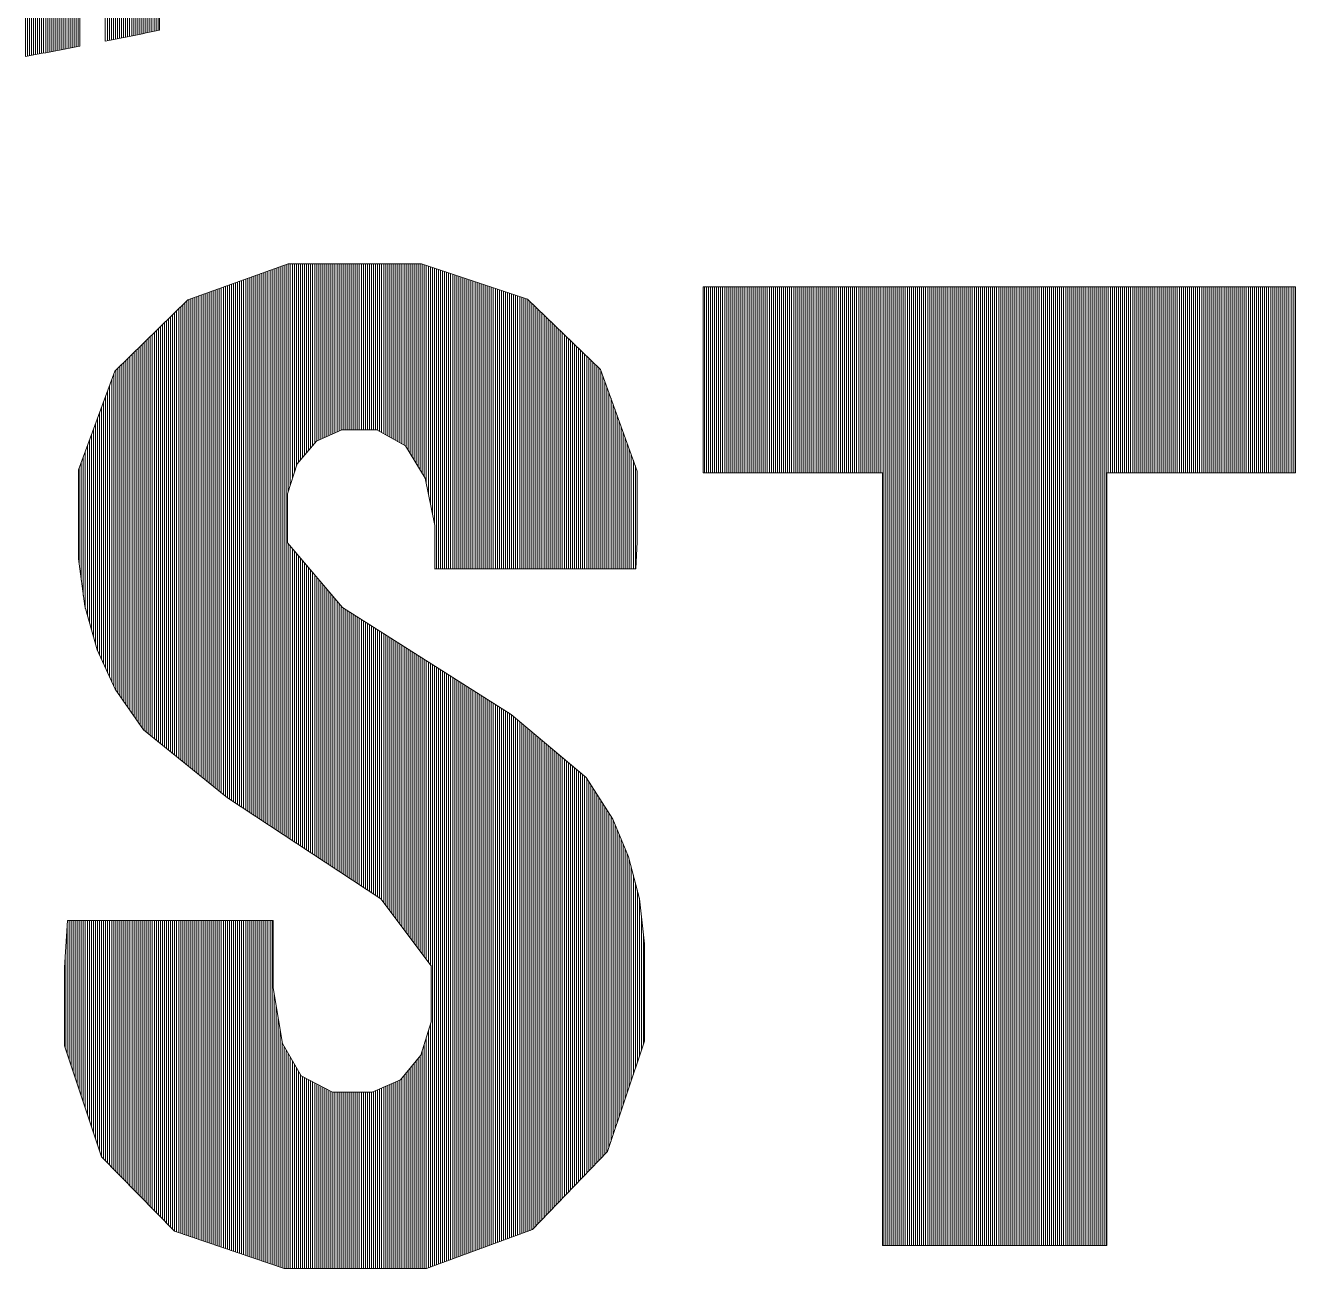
# Model space of a CAD drawing. Header units: millimetres. Extents: x 5 to 846, y 5 to 599.
# Drawn here: x 727.404 to 730.687, y 67.104 to 70.318 of the extents above; entities that cross this region are included whole.
import ezdxf

# ---------------------------------------------------------------- set-up
doc = ezdxf.new("R2010")
doc.units = ezdxf.units.MM
doc.linetypes.add('XKITLINE00', pattern=[0])
doc.layers.add('Outro tipo de objeto', color=7, linetype='Continuous', lineweight=0)

msp = doc.modelspace()

# ---------------------------------------------------------------- linework, layer by layer
at = {"layer": 'Outro tipo de objeto', "color": 5, "linetype": 'XKITLINE00', "lineweight": 0}
for p, q in [((727.7364, 70.3028), (727.7364, 83.042)), ((727.7416, 70.3039), (727.7416, 83.0451)), ((727.7469, 70.305), (727.7469, 83.0481)), ((727.7507, 83.0503), (727.7507, 70.3059)), ((727.6786, 70.2909), (727.6786, 83.0086)), ((727.6839, 70.2919), (727.6839, 83.0117)), ((727.6891, 70.293), (727.6891, 83.0147)), ((727.6944, 70.2941), (727.6944, 83.0177)), ((727.6996, 70.2952), (727.6996, 83.0208)), ((727.7049, 70.2963), (727.7049, 83.0238)), ((727.7101, 70.2973), (727.7101, 83.0268)), ((727.7154, 70.2984), (727.7154, 83.0299)), ((727.7206, 70.2995), (727.7206, 83.0329)), ((727.7259, 70.3006), (727.7259, 83.0359)), ((727.7311, 70.3017), (727.7311, 83.039)), ((727.6209, 70.2792), (727.6209, 82.9752)), ((727.6262, 70.2802), (727.6262, 82.9783)), ((727.6314, 70.2813), (727.6314, 82.9813)), ((727.6367, 70.2823), (727.6367, 82.9843)), ((727.6419, 70.2834), (727.6419, 82.9874)), ((727.6472, 70.2844), (727.6472, 82.9904)), ((727.6524, 70.2855), (727.6524, 82.9934)), ((727.6577, 70.2866), (727.6577, 82.9965)), ((727.6629, 70.2876), (727.6629, 82.9995)), ((727.6681, 70.2887), (727.6681, 83.0026)), ((727.6734, 70.2898), (727.6734, 83.0056)), ((727.6104, 82.9692), (727.6104, 70.2771)), ((727.6157, 70.2781), (727.6157, 82.9722)), ((727.5088, 70.2573), (727.5088, 82.9104)), ((727.5141, 70.2583), (727.5141, 82.9134)), ((727.5193, 70.2593), (727.5193, 82.9164)), ((727.5246, 70.2603), (727.5246, 82.9195)), ((727.5298, 70.2613), (727.5298, 82.9225)), ((727.5351, 70.2624), (727.5351, 82.9255)), ((727.5403, 70.2634), (727.5403, 82.9286)), ((727.5442, 82.9308), (727.5442, 70.2641)), ((727.4511, 70.2465), (727.4511, 82.877)), ((727.4564, 70.2475), (727.4564, 82.88)), ((727.4616, 70.2485), (727.4616, 82.883)), ((727.4669, 70.2495), (727.4669, 82.8861)), ((727.4721, 70.2504), (727.4721, 82.8891)), ((727.4774, 70.2514), (727.4774, 82.8921)), ((727.4826, 70.2524), (727.4826, 82.8952)), ((727.4878, 70.2534), (727.4878, 82.8982)), ((727.4931, 70.2544), (727.4931, 82.9012)), ((727.4983, 70.2554), (727.4983, 82.9043)), ((727.5036, 70.2564), (727.5036, 82.9073)), ((727.4039, 82.8496), (727.4039, 70.2379)), ((727.4091, 70.2389), (727.4091, 82.8527)), ((727.4144, 70.2398), (727.4144, 82.8557)), ((727.4196, 70.2408), (727.4196, 82.8587)), ((727.4249, 70.2417), (727.4249, 82.8618)), ((727.4301, 70.2427), (727.4301, 82.8648)), ((727.4354, 70.2436), (727.4354, 82.8679)), ((727.4406, 70.2446), (727.4406, 82.8709)), ((727.4459, 70.2456), (727.4459, 82.8739))]:
    msp.add_line(p, q, dxfattribs=at)
at = {"layer": 'Outro tipo de objeto', "color": 7, "linetype": 'XKITLINE00', "lineweight": 0}
for p, q in [((728.083, 69.7014), (727.8237, 69.6089)), ((728.0153, 68.2624), (728.0153, 69.6772)), ((728.0205, 68.2589), (728.0205, 69.6791)), ((728.0258, 68.2554), (728.0258, 69.681)), ((728.031, 68.252), (728.031, 69.6828)), ((728.031, 69.6828), (728.031, 69.6828)), ((728.0363, 68.2485), (728.0363, 69.6847)), ((728.0415, 68.2451), (728.0415, 69.6866)), ((728.0467, 68.2416), (728.0467, 69.6885)), ((728.052, 68.2382), (728.052, 69.6903)), ((728.0572, 68.2347), (728.0572, 69.6922)), ((728.0625, 68.2312), (728.0625, 69.6941)), ((728.0677, 68.2278), (728.0677, 69.6959)), ((728.0677, 69.6959), (728.0677, 69.6959)), ((728.073, 68.2243), (728.073, 69.6978)), ((728.073, 69.6978), (728.073, 69.6978)), ((728.0782, 69.6997), (728.0782, 69.6997)), ((728.0782, 68.2209), (728.0782, 69.6997)), ((728.4275, 69.7014), (728.083, 69.7014)), ((728.0835, 69.1141), (728.0835, 69.7014)), ((728.0835, 69.7014), (728.0835, 69.7014)), ((728.0887, 69.1305), (728.0887, 69.7014)), ((728.0887, 69.7014), (728.0887, 69.7014)), ((728.094, 69.1468), (728.094, 69.7014)), ((728.0992, 69.1632), (728.0992, 69.7014)), ((728.1045, 69.1795), (728.1045, 69.7014)), ((728.1097, 69.1891), (728.1097, 69.7014)), ((728.115, 69.1953), (728.115, 69.7014)), ((728.1202, 69.2014), (728.1202, 69.7014)), ((728.1255, 69.2075), (728.1255, 69.7014)), ((728.1307, 69.2136), (728.1307, 69.7014)), ((728.1359, 69.2198), (728.1359, 69.7014)), ((728.1412, 69.2259), (728.1412, 69.7014)), ((728.1412, 69.7014), (728.1412, 69.7014)), ((728.1464, 69.232), (728.1464, 69.7014)), ((728.1517, 69.2382), (728.1517, 69.7014)), ((728.1569, 69.2436), (728.1569, 69.7014)), ((728.1622, 69.246), (728.1622, 69.7014)), ((728.1674, 69.2483), (728.1674, 69.7014)), ((728.1727, 69.2506), (728.1727, 69.7014)), ((728.1779, 69.253), (728.1779, 69.7014)), ((728.1832, 69.2553), (728.1832, 69.7014)), ((728.1884, 69.2576), (728.1884, 69.7014)), ((728.1937, 69.26), (728.1937, 69.7014)), ((728.1989, 69.2623), (728.1989, 69.7014)), ((728.2042, 69.2646), (728.2042, 69.7014)), ((728.2094, 69.267), (728.2094, 69.7014)), ((728.2094, 69.7014), (728.2094, 69.7014)), ((728.2146, 69.2693), (728.2146, 69.7014)), ((728.2199, 69.2716), (728.2199, 69.7014)), ((728.2251, 69.2727), (728.2251, 69.7014)), ((728.2304, 69.2727), (728.2304, 69.7014)), ((728.2304, 69.7014), (728.2304, 69.7014)), ((728.2356, 69.2727), (728.2356, 69.7014)), ((728.2409, 69.2727), (728.2409, 69.7014)), ((728.2461, 69.2727), (728.2461, 69.7014)), ((728.2514, 69.2727), (728.2514, 69.7014)), ((728.2566, 69.2727), (728.2566, 69.7014)), ((728.2566, 69.7014), (728.2566, 69.7014)), ((728.2619, 69.2727), (728.2619, 69.7014)), ((728.2671, 69.2727), (728.2671, 69.7014)), ((728.2724, 69.2727), (728.2724, 69.7014)), ((728.2724, 69.7014), (728.2724, 69.7014)), ((728.2776, 69.2727), (728.2776, 69.7014)), ((728.2829, 69.2727), (728.2829, 69.7014)), ((728.2881, 69.2727), (728.2881, 69.7014)), ((728.2934, 69.2727), (728.2934, 69.7014)), ((728.2986, 69.2727), (728.2986, 69.7014)), ((728.3038, 69.2727), (728.3038, 69.7014)), ((728.3091, 69.2727), (728.3091, 69.7014)), ((728.3143, 69.2716), (728.3143, 69.7014)), ((728.3143, 69.7014), (728.3143, 69.7014)), ((728.3196, 69.2686), (728.3196, 69.7014)), ((728.3248, 69.2657), (728.3248, 69.7014)), ((728.3301, 69.2627), (728.3301, 69.7014)), ((728.3353, 69.2597), (728.3353, 69.7014)), ((728.3406, 69.2568), (728.3406, 69.7014)), ((728.3458, 69.2538), (728.3458, 69.7014)), ((728.3511, 69.2509), (728.3511, 69.7014)), ((728.3563, 69.2479), (728.3563, 69.7014)), ((728.3563, 69.7014), (728.3563, 69.7014)), ((728.3616, 69.245), (728.3616, 69.7014)), ((728.3668, 69.242), (728.3668, 69.7014)), ((728.3668, 69.7014), (728.3668, 69.7014)), ((728.3721, 69.2391), (728.3721, 69.7014)), ((728.3773, 69.2361), (728.3773, 69.7014)), ((728.3773, 69.7014), (728.3773, 69.7014)), ((728.3826, 69.2332), (728.3826, 69.7014)), ((728.3826, 69.7014), (728.3826, 69.7014)), ((728.3878, 69.2288), (728.3878, 69.7014)), ((728.393, 69.2202), (728.393, 69.7014)), ((728.3983, 69.2116), (728.3983, 69.7014)), ((728.4035, 69.2029), (728.4035, 69.7014)), ((728.4088, 69.1943), (728.4088, 69.7014)), ((728.414, 69.1857), (728.414, 69.7014)), ((728.4193, 69.1771), (728.4193, 69.7014)), ((728.4193, 69.7014), (728.4193, 69.7014)), ((728.4245, 69.1684), (728.4245, 69.7014)), ((728.7017, 69.6105), (728.4275, 69.7014)), ((728.4298, 69.1598), (728.4298, 69.7006)), ((728.435, 69.1512), (728.435, 69.6989)), ((728.4403, 69.133), (728.4403, 69.6971)), ((728.4455, 69.1077), (728.4455, 69.6954)), ((728.4508, 69.6937), (728.4508, 69.6937)), ((728.4508, 69.0825), (728.4508, 69.6937)), ((728.456, 69.0572), (728.456, 69.6919)), ((728.4613, 69.032), (728.4613, 69.6902)), ((728.4613, 69.6902), (728.4613, 69.6902)), ((728.4665, 68.9137), (728.4665, 69.6885)), ((728.4717, 68.9137), (728.4717, 69.6867)), ((728.477, 68.9137), (728.477, 69.685)), ((728.4822, 68.9137), (728.4822, 69.6832)), ((728.4875, 68.9137), (728.4875, 69.6815)), ((728.4927, 68.9137), (728.4927, 69.6798)), ((728.498, 68.9137), (728.498, 69.678)), ((728.5032, 68.9137), (728.5032, 69.6763)), ((727.9208, 68.3254), (727.9208, 69.6435)), ((727.9208, 69.6435), (727.9208, 69.6435)), ((727.9261, 68.3211), (727.9261, 69.6454)), ((727.9313, 68.3177), (727.9313, 69.6473)), ((727.9366, 68.3142), (727.9366, 69.6492)), ((727.9418, 69.651), (727.9418, 69.651)), ((727.9418, 68.3107), (727.9418, 69.651)), ((727.9471, 68.3073), (727.9471, 69.6529)), ((727.9471, 69.6529), (727.9471, 69.6529)), ((727.9523, 68.3038), (727.9523, 69.6548)), ((727.9576, 68.3004), (727.9576, 69.6566)), ((727.9628, 68.2969), (727.9628, 69.6585)), ((727.9628, 69.6585), (727.9628, 69.6585)), ((727.968, 68.2935), (727.968, 69.6604)), ((727.9733, 68.29), (727.9733, 69.6623)), ((727.9785, 69.6641), (727.9785, 69.6641)), ((727.9785, 68.2865), (727.9785, 69.6641)), ((727.9838, 68.2831), (727.9838, 69.666)), ((727.989, 69.6679), (727.989, 69.6679)), ((727.989, 68.2796), (727.989, 69.6679)), ((727.989, 69.6679), (727.989, 69.6679)), ((727.9943, 68.2762), (727.9943, 69.6697)), ((727.9995, 68.2727), (727.9995, 69.6716)), ((728.0048, 68.2693), (728.0048, 69.6735)), ((728.01, 68.2658), (728.01, 69.6754)), ((728.5085, 69.6745), (728.5085, 69.6745)), ((728.5085, 68.9137), (728.5085, 69.6745)), ((728.5137, 68.9137), (728.5137, 69.6728)), ((728.5137, 69.6728), (728.5137, 69.6728)), ((728.519, 68.9137), (728.519, 69.6711)), ((728.5242, 68.9137), (728.5242, 69.6693)), ((728.5295, 68.9137), (728.5295, 69.6676)), ((728.5347, 68.9137), (728.5347, 69.6658)), ((728.54, 68.9137), (728.54, 69.6641)), ((728.5452, 68.9137), (728.5452, 69.6624)), ((728.5505, 69.6606), (728.5505, 69.6606)), ((728.5505, 68.9137), (728.5505, 69.6606)), ((728.5557, 68.9137), (728.5557, 69.6589)), ((728.5609, 68.9137), (728.5609, 69.6571)), ((728.5662, 68.9137), (728.5662, 69.6554)), ((728.5662, 69.6554), (728.5662, 69.6554)), ((728.5714, 68.9137), (728.5714, 69.6537)), ((728.5767, 68.9137), (728.5767, 69.6519)), ((728.5819, 68.9137), (728.5819, 69.6502)), ((728.5819, 69.6502), (728.5819, 69.6502)), ((728.5872, 68.9137), (728.5872, 69.6484)), ((728.5924, 68.9137), (728.5924, 69.6467)), ((728.5924, 69.6467), (728.5924, 69.6467)), ((728.5977, 68.9137), (728.5977, 69.645)), ((728.5977, 69.645), (728.5977, 69.645)), ((728.6029, 68.9137), (728.6029, 69.6432)), ((727.8264, 68.4023), (727.8264, 69.6098)), ((727.8316, 68.3981), (727.8316, 69.6117)), ((727.8369, 68.3938), (727.8369, 69.6136)), ((727.8421, 68.3895), (727.8421, 69.6155)), ((727.8421, 69.6155), (727.8421, 69.6155)), ((727.8474, 68.3852), (727.8474, 69.6173)), ((727.8526, 68.381), (727.8526, 69.6192)), ((727.8579, 68.3767), (727.8579, 69.6211)), ((727.8631, 68.3724), (727.8631, 69.623)), ((727.8684, 68.3681), (727.8684, 69.6248)), ((727.8684, 69.6248), (727.8684, 69.6248)), ((727.8736, 68.3639), (727.8736, 69.6267)), ((727.8736, 69.6267), (727.8736, 69.6267)), ((727.8788, 68.3596), (727.8788, 69.6286)), ((727.8788, 69.6286), (727.8788, 69.6286)), ((727.8841, 68.3553), (727.8841, 69.6304)), ((727.8893, 68.3511), (727.8893, 69.6323)), ((727.8946, 68.3468), (727.8946, 69.6342)), ((727.8998, 68.3425), (727.8998, 69.6361)), ((727.9051, 68.3382), (727.9051, 69.6379)), ((727.9103, 69.6398), (727.9103, 69.6398)), ((727.9103, 68.334), (727.9103, 69.6398)), ((727.9156, 68.3297), (727.9156, 69.6417)), ((728.6082, 69.6415), (728.6082, 69.6415)), ((728.6082, 68.9137), (728.6082, 69.6415)), ((728.6134, 68.9137), (728.6134, 69.6398)), ((728.6134, 69.6398), (728.6134, 69.6398)), ((728.6187, 68.9137), (728.6187, 69.638)), ((728.6187, 69.638), (728.6187, 69.638)), ((728.6239, 68.9137), (728.6239, 69.6363)), ((728.6292, 68.9137), (728.6292, 69.6345)), ((728.6292, 69.6345), (728.6292, 69.6345)), ((728.6344, 68.9137), (728.6344, 69.6328)), ((728.6396, 68.9137), (728.6396, 69.6311)), ((728.6396, 69.6311), (728.6396, 69.6311)), ((728.6449, 69.6293), (728.6449, 69.6293)), ((728.6449, 68.9137), (728.6449, 69.6293)), ((728.6501, 68.9137), (728.6501, 69.6276)), ((728.6554, 68.9137), (728.6554, 69.6258)), ((728.6554, 69.6258), (728.6554, 69.6258)), ((728.6606, 68.9137), (728.6606, 69.6241)), ((728.6659, 68.9137), (728.6659, 69.6224)), ((728.6711, 68.9137), (728.6711, 69.6206)), ((728.6764, 68.9137), (728.6764, 69.6189)), ((728.6816, 68.9137), (728.6816, 69.6171)), ((728.6816, 69.6171), (728.6816, 69.6171)), ((728.6869, 68.9137), (728.6869, 69.6154)), ((728.6869, 69.6154), (728.6869, 69.6154)), ((728.6921, 68.9137), (728.6921, 69.6137)), ((728.6921, 69.6137), (728.6921, 69.6137)), ((728.6974, 68.9137), (728.6974, 69.6119)), ((728.8908, 69.4289), (728.7017, 69.6105)), ((729.1559, 69.1614), (729.1559, 69.6421)), ((729.1561, 69.642), (730.6874, 69.642)), ((729.1591, 69.1614), (729.1591, 69.642)), ((729.1643, 69.1614), (729.1643, 69.642)), ((729.1696, 69.1614), (729.1696, 69.642)), ((729.1748, 69.1614), (729.1748, 69.642)), ((729.1801, 69.1614), (729.1801, 69.642)), ((729.1853, 69.1614), (729.1853, 69.642)), ((729.1906, 69.1614), (729.1906, 69.642)), ((729.1958, 69.1614), (729.1958, 69.642)), ((729.2011, 69.1614), (729.2011, 69.642)), ((729.2063, 69.1614), (729.2063, 69.642)), ((729.2116, 69.1614), (729.2116, 69.642)), ((729.2168, 69.1614), (729.2168, 69.642)), ((729.2221, 69.1614), (729.2221, 69.642)), ((729.2273, 69.1614), (729.2273, 69.642)), ((729.2326, 69.1614), (729.2326, 69.642)), ((729.2378, 69.1614), (729.2378, 69.642)), ((729.243, 69.1614), (729.243, 69.642)), ((729.2483, 69.1614), (729.2483, 69.642)), ((729.2535, 69.1614), (729.2535, 69.642)), ((729.2588, 69.1614), (729.2588, 69.642)), ((729.264, 69.1614), (729.264, 69.642)), ((729.2693, 69.1614), (729.2693, 69.642)), ((729.2745, 69.1614), (729.2745, 69.642)), ((729.2798, 69.1614), (729.2798, 69.642)), ((729.2798, 69.1614), (729.2798, 69.642)), ((729.285, 69.1614), (729.285, 69.642)), ((729.2903, 69.1614), (729.2903, 69.642)), ((729.2955, 69.1614), (729.2955, 69.642)), ((729.3008, 69.1614), (729.3008, 69.642)), ((729.306, 69.1614), (729.306, 69.642)), ((729.3113, 69.1614), (729.3113, 69.642)), ((729.3165, 69.1614), (729.3165, 69.642)), ((729.3217, 69.1614), (729.3217, 69.642)), ((729.327, 69.1614), (729.327, 69.642)), ((729.3322, 69.1614), (729.3322, 69.642)), ((729.3375, 69.1614), (729.3375, 69.642)), ((729.3427, 69.1614), (729.3427, 69.642)), ((729.348, 69.1614), (729.348, 69.642)), ((729.3532, 69.1614), (729.3532, 69.642)), ((729.3585, 69.1614), (729.3585, 69.642)), ((729.3637, 69.1614), (729.3637, 69.642)), ((729.369, 69.1614), (729.369, 69.642)), ((729.3742, 69.1614), (729.3742, 69.642)), ((729.3795, 69.1614), (729.3795, 69.642)), ((729.3847, 69.1614), (729.3847, 69.642)), ((729.39, 69.1614), (729.39, 69.642)), ((729.3952, 69.1614), (729.3952, 69.642)), ((729.4005, 69.1614), (729.4005, 69.642)), ((729.4057, 69.1614), (729.4057, 69.642)), ((729.4109, 69.1614), (729.4109, 69.642)), ((729.4162, 69.1614), (729.4162, 69.642)), ((729.4214, 69.1614), (729.4214, 69.642)), ((729.4267, 69.1614), (729.4267, 69.642)), ((729.4319, 69.1614), (729.4319, 69.642)), ((729.4372, 69.1614), (729.4372, 69.642)), ((729.4424, 69.1614), (729.4424, 69.642)), ((729.4477, 69.1614), (729.4477, 69.642)), ((729.4529, 69.1614), (729.4529, 69.642)), ((729.4582, 69.1614), (729.4582, 69.642)), ((729.4634, 69.1614), (729.4634, 69.642)), ((729.4687, 69.1614), (729.4687, 69.642)), ((729.4739, 69.1614), (729.4739, 69.642)), ((729.4792, 69.1614), (729.4792, 69.642)), ((729.4844, 69.1614), (729.4844, 69.642)), ((729.4896, 69.1614), (729.4896, 69.642)), ((729.4949, 69.1614), (729.4949, 69.642)), ((729.5001, 69.1614), (729.5001, 69.642)), ((729.5054, 69.1614), (729.5054, 69.642)), ((729.5106, 69.1614), (729.5106, 69.642)), ((729.5159, 69.1614), (729.5159, 69.642)), ((729.5211, 69.1614), (729.5211, 69.642)), ((729.5264, 69.1614), (729.5264, 69.642)), ((729.5316, 69.1614), (729.5316, 69.642)), ((729.5369, 69.1614), (729.5369, 69.642)), ((729.5421, 69.1614), (729.5421, 69.642)), ((729.5474, 69.1614), (729.5474, 69.642)), ((729.5526, 69.1614), (729.5526, 69.642)), ((729.5579, 69.1614), (729.5579, 69.642)), ((729.5631, 69.1614), (729.5631, 69.642)), ((729.5684, 69.1614), (729.5684, 69.642)), ((729.5736, 69.1614), (729.5736, 69.642)), ((729.5788, 69.1614), (729.5788, 69.642)), ((729.5841, 69.1614), (729.5841, 69.642)), ((729.5893, 69.1614), (729.5893, 69.642)), ((729.5946, 69.1614), (729.5946, 69.642)), ((729.5998, 69.1614), (729.5998, 69.642)), ((729.6051, 69.1614), (729.6051, 69.642)), ((729.6103, 69.1614), (729.6103, 69.642)), ((729.6156, 69.1614), (729.6156, 69.642)), ((729.6208, 67.1642), (729.6208, 69.642)), ((729.6261, 67.1642), (729.6261, 69.642)), ((729.6313, 67.1642), (729.6313, 69.642)), ((729.6366, 67.1642), (729.6366, 69.642)), ((729.6418, 67.1642), (729.6418, 69.642)), ((729.6471, 67.1642), (729.6471, 69.642)), ((729.6523, 67.1642), (729.6523, 69.642)), ((729.6576, 67.1642), (729.6576, 69.642)), ((729.6628, 67.1642), (729.6628, 69.642)), ((729.668, 67.1642), (729.668, 69.642)), ((729.6733, 67.1642), (729.6733, 69.642)), ((729.6785, 67.1642), (729.6785, 69.642)), ((729.6838, 67.1642), (729.6838, 69.642)), ((729.689, 67.1642), (729.689, 69.642)), ((729.6943, 67.1642), (729.6943, 69.642)), ((729.6995, 67.1642), (729.6995, 69.642)), ((729.7048, 67.1642), (729.7048, 69.642)), ((729.71, 67.1642), (729.71, 69.642)), ((729.7153, 67.1642), (729.7153, 69.642)), ((729.7205, 67.1642), (729.7205, 69.642)), ((729.7258, 67.1642), (729.7258, 69.642)), ((729.731, 67.1642), (729.731, 69.642)), ((729.7363, 67.1642), (729.7363, 69.642)), ((729.7415, 67.1642), (729.7415, 69.642)), ((729.7467, 67.1642), (729.7467, 69.642)), ((729.752, 67.1642), (729.752, 69.642)), ((729.7572, 67.1642), (729.7572, 69.642)), ((729.7625, 67.1642), (729.7625, 69.642)), ((729.7677, 67.1642), (729.7677, 69.642)), ((729.773, 67.1642), (729.773, 69.642)), ((729.7782, 67.1642), (729.7782, 69.642)), ((729.7835, 67.1642), (729.7835, 69.642)), ((729.7887, 67.1642), (729.7887, 69.642)), ((729.794, 67.1642), (729.794, 69.642)), ((729.7992, 67.1642), (729.7992, 69.642)), ((729.8045, 67.1642), (729.8045, 69.642)), ((729.8097, 67.1642), (729.8097, 69.642)), ((729.815, 67.1642), (729.815, 69.642)), ((729.8202, 67.1642), (729.8202, 69.642)), ((729.8255, 67.1642), (729.8255, 69.642)), ((729.8307, 67.1642), (729.8307, 69.642)), ((729.8359, 67.1642), (729.8359, 69.642)), ((729.8412, 67.1642), (729.8412, 69.642)), ((729.8464, 67.1642), (729.8464, 69.642)), ((729.8517, 67.1642), (729.8517, 69.642)), ((729.8569, 67.1642), (729.8569, 69.642)), ((729.8622, 67.1642), (729.8622, 69.642)), ((729.8674, 67.1642), (729.8674, 69.642)), ((729.8727, 67.1642), (729.8727, 69.642)), ((729.8779, 67.1642), (729.8779, 69.642)), ((729.8832, 67.1642), (729.8832, 69.642)), ((729.8884, 67.1642), (729.8884, 69.642)), ((729.8937, 67.1642), (729.8937, 69.642)), ((729.8989, 67.1642), (729.8989, 69.642)), ((729.9042, 67.1642), (729.9042, 69.642)), ((729.9094, 67.1642), (729.9094, 69.642)), ((729.9146, 67.1642), (729.9146, 69.642)), ((729.9199, 67.1642), (729.9199, 69.642)), ((729.9251, 67.1642), (729.9251, 69.642)), ((729.9304, 67.1642), (729.9304, 69.642)), ((729.9356, 67.1642), (729.9356, 69.642)), ((729.9409, 67.1642), (729.9409, 69.642)), ((729.9461, 67.1642), (729.9461, 69.642)), ((729.9514, 67.1642), (729.9514, 69.642)), ((729.9566, 67.1642), (729.9566, 69.642)), ((729.9619, 67.1642), (729.9619, 69.642)), ((729.9671, 67.1642), (729.9671, 69.642)), ((729.9724, 67.1642), (729.9724, 69.642)), ((729.9776, 67.1642), (729.9776, 69.642)), ((729.9829, 67.1642), (729.9829, 69.642)), ((729.9881, 67.1642), (729.9881, 69.642)), ((729.9934, 67.1642), (729.9934, 69.642)), ((729.9986, 67.1642), (729.9986, 69.642)), ((730.0038, 67.1642), (730.0038, 69.642)), ((730.0091, 67.1642), (730.0091, 69.642)), ((730.0143, 67.1642), (730.0143, 69.642)), ((730.0196, 67.1642), (730.0196, 69.642)), ((730.0248, 67.1642), (730.0248, 69.642)), ((730.0301, 67.1642), (730.0301, 69.642)), ((730.0353, 67.1642), (730.0353, 69.642)), ((730.0406, 67.1642), (730.0406, 69.642)), ((730.0458, 67.1642), (730.0458, 69.642)), ((730.0511, 67.1642), (730.0511, 69.642)), ((730.0563, 67.1642), (730.0563, 69.642)), ((730.0616, 67.1642), (730.0616, 69.642)), ((730.0668, 67.1642), (730.0668, 69.642)), ((730.0721, 67.1642), (730.0721, 69.642)), ((730.0773, 67.1642), (730.0773, 69.642)), ((730.0826, 67.1642), (730.0826, 69.642)), ((730.0878, 67.1642), (730.0878, 69.642)), ((730.093, 67.1642), (730.093, 69.642)), ((730.0983, 67.1642), (730.0983, 69.642)), ((730.1035, 67.1642), (730.1035, 69.642)), ((730.1088, 67.1642), (730.1088, 69.642)), ((730.114, 67.1642), (730.114, 69.642)), ((730.1193, 67.1642), (730.1193, 69.642)), ((730.1245, 67.1642), (730.1245, 69.642)), ((730.1298, 67.1642), (730.1298, 69.642)), ((730.135, 67.1642), (730.135, 69.642)), ((730.1403, 67.1642), (730.1403, 69.642)), ((730.1455, 67.1642), (730.1455, 69.642)), ((730.1508, 67.1642), (730.1508, 69.642)), ((730.156, 67.1642), (730.156, 69.642)), ((730.1613, 67.1642), (730.1613, 69.642)), ((730.1665, 67.1642), (730.1665, 69.642)), ((730.1717, 67.1642), (730.1717, 69.642)), ((730.177, 67.1642), (730.177, 69.642)), ((730.1822, 67.1642), (730.1822, 69.642)), ((730.1875, 67.1642), (730.1875, 69.642)), ((730.1927, 67.1642), (730.1927, 69.642)), ((730.198, 67.1642), (730.198, 69.642)), ((730.2032, 69.1615), (730.2032, 69.642)), ((730.2085, 69.1615), (730.2085, 69.642)), ((730.2137, 69.1615), (730.2137, 69.642)), ((730.219, 69.1615), (730.219, 69.642)), ((730.2242, 69.1615), (730.2242, 69.642)), ((730.2295, 69.1615), (730.2295, 69.642)), ((730.2347, 69.1615), (730.2347, 69.642)), ((730.24, 69.1615), (730.24, 69.642)), ((730.2452, 69.1615), (730.2452, 69.642)), ((730.2505, 69.1615), (730.2505, 69.642)), ((730.2557, 69.1615), (730.2557, 69.642)), ((730.2609, 69.1615), (730.2609, 69.642)), ((730.2662, 69.1615), (730.2662, 69.642)), ((730.2714, 69.1615), (730.2714, 69.642)), ((730.2767, 69.1615), (730.2767, 69.642)), ((730.2819, 69.1615), (730.2819, 69.642)), ((730.2872, 69.1615), (730.2872, 69.642)), ((730.2924, 69.1615), (730.2924, 69.642)), ((730.2977, 69.1615), (730.2977, 69.642)), ((730.3029, 69.1615), (730.3029, 69.642)), ((730.3082, 69.1615), (730.3082, 69.642)), ((730.3134, 69.1615), (730.3134, 69.642)), ((730.3187, 69.1615), (730.3187, 69.642)), ((730.3239, 69.1615), (730.3239, 69.642)), ((730.3292, 69.1615), (730.3292, 69.642)), ((730.3344, 69.1615), (730.3344, 69.642)), ((730.3396, 69.1615), (730.3396, 69.642)), ((730.3449, 69.1615), (730.3449, 69.642)), ((730.3501, 69.1615), (730.3501, 69.642)), ((730.3554, 69.1615), (730.3554, 69.642)), ((730.3606, 69.1615), (730.3606, 69.642)), ((730.3659, 69.1615), (730.3659, 69.642)), ((730.3711, 69.1615), (730.3711, 69.642)), ((730.3764, 69.1615), (730.3764, 69.642)), ((730.3816, 69.1615), (730.3816, 69.642)), ((730.3869, 69.1615), (730.3869, 69.642)), ((730.3921, 69.1615), (730.3921, 69.642)), ((730.3974, 69.1615), (730.3974, 69.642)), ((730.4026, 69.1615), (730.4026, 69.642)), ((730.4079, 69.1615), (730.4079, 69.642)), ((730.4131, 69.1615), (730.4131, 69.642)), ((730.4184, 69.1615), (730.4184, 69.642)), ((730.4236, 69.1615), (730.4236, 69.642)), ((730.4288, 69.1615), (730.4288, 69.642)), ((730.4341, 69.1615), (730.4341, 69.642)), ((730.4393, 69.1615), (730.4393, 69.642)), ((730.4446, 69.1615), (730.4446, 69.642)), ((730.4498, 69.1615), (730.4498, 69.642)), ((730.4551, 69.1615), (730.4551, 69.642)), ((730.4603, 69.1615), (730.4603, 69.642)), ((730.4656, 69.1615), (730.4656, 69.642)), ((730.4708, 69.1615), (730.4708, 69.642)), ((730.4761, 69.1615), (730.4761, 69.642)), ((730.4813, 69.1615), (730.4813, 69.642)), ((730.4866, 69.1615), (730.4866, 69.642)), ((730.4918, 69.1615), (730.4918, 69.642)), ((730.4971, 69.1615), (730.4971, 69.642)), ((730.5023, 69.1615), (730.5023, 69.642)), ((730.5076, 69.1615), (730.5076, 69.642)), ((730.5128, 69.1615), (730.5128, 69.642)), ((730.518, 69.1615), (730.518, 69.642)), ((730.5233, 69.1615), (730.5233, 69.642)), ((730.5285, 69.1615), (730.5285, 69.642)), ((730.5338, 69.1615), (730.5338, 69.642)), ((730.539, 69.1615), (730.539, 69.642)), ((730.5443, 69.1615), (730.5443, 69.642)), ((730.5495, 69.1615), (730.5495, 69.642)), ((730.5548, 69.1615), (730.5548, 69.642)), ((730.56, 69.1615), (730.56, 69.642)), ((730.5653, 69.1615), (730.5653, 69.642)), ((730.5705, 69.1615), (730.5705, 69.642)), ((730.5758, 69.1615), (730.5758, 69.642)), ((730.581, 69.1615), (730.581, 69.642)), ((730.5863, 69.1615), (730.5863, 69.642)), ((730.5915, 69.1615), (730.5915, 69.642)), ((730.5967, 69.1615), (730.5967, 69.642)), ((730.602, 69.1615), (730.602, 69.642)), ((730.6072, 69.1615), (730.6072, 69.642)), ((730.6125, 69.1615), (730.6125, 69.642)), ((730.6177, 69.1615), (730.6177, 69.642)), ((730.623, 69.1615), (730.623, 69.642)), ((730.6282, 69.1615), (730.6282, 69.642)), ((730.6335, 69.1615), (730.6335, 69.642)), ((730.6387, 69.1615), (730.6387, 69.642)), ((730.644, 69.1615), (730.644, 69.642)), ((730.6492, 69.1615), (730.6492, 69.642)), ((730.6545, 69.1615), (730.6545, 69.642)), ((730.6597, 69.1615), (730.6597, 69.642)), ((730.665, 69.1615), (730.665, 69.642)), ((730.6702, 69.1615), (730.6702, 69.642)), ((730.6755, 69.1615), (730.6755, 69.642)), ((730.6807, 69.1615), (730.6807, 69.642)), ((730.6859, 69.1615), (730.6859, 69.642)), ((730.6874, 69.642), (730.6874, 69.1615)), ((727.8237, 69.6089), (727.6352, 69.4239)), ((727.7949, 68.428), (727.7949, 69.5806)), ((727.7949, 69.5806), (727.7949, 69.5806)), ((727.8001, 68.4237), (727.8001, 69.5858)), ((727.8054, 69.5909), (727.8054, 69.5909)), ((727.8054, 68.4194), (727.8054, 69.5909)), ((727.8106, 68.4152), (727.8106, 69.5961)), ((727.8106, 69.5961), (727.8106, 69.5961)), ((727.8159, 68.4109), (727.8159, 69.6012)), ((727.8211, 68.4066), (727.8211, 69.6064)), ((727.8211, 69.6064), (727.8211, 69.6064)), ((728.7026, 68.9137), (728.7026, 69.6096)), ((728.7079, 68.9137), (728.7079, 69.6046)), ((728.7131, 68.9137), (728.7131, 69.5995)), ((728.7184, 68.9137), (728.7184, 69.5945)), ((728.7184, 69.5945), (728.7184, 69.5945)), ((728.7236, 68.9137), (728.7236, 69.5895)), ((728.7236, 69.5895), (728.7236, 69.5895)), ((728.7288, 69.5844), (728.7288, 69.5844)), ((728.7288, 68.9137), (728.7288, 69.5844)), ((728.7341, 68.9137), (728.7341, 69.5794)), ((728.7341, 69.5794), (728.7341, 69.5794)), ((727.7582, 69.5446), (727.7582, 69.5446)), ((727.7582, 68.4579), (727.7582, 69.5446)), ((727.7634, 68.4536), (727.7634, 69.5497)), ((727.7687, 68.4493), (727.7687, 69.5549)), ((727.7687, 69.5549), (727.7687, 69.5549)), ((727.7739, 68.4451), (727.7739, 69.56)), ((727.7739, 69.56), (727.7739, 69.56)), ((727.7792, 68.4408), (727.7792, 69.5652)), ((727.7844, 68.4365), (727.7844, 69.5703)), ((727.7896, 68.4322), (727.7896, 69.5755)), ((727.7896, 69.5755), (727.7896, 69.5755)), ((728.7393, 68.9137), (728.7393, 69.5743)), ((728.7393, 69.5743), (728.7393, 69.5743)), ((728.7446, 68.9137), (728.7446, 69.5693)), ((728.7498, 68.9137), (728.7498, 69.5643)), ((728.7551, 68.9137), (728.7551, 69.5592)), ((728.7603, 68.9137), (728.7603, 69.5542)), ((728.7656, 68.9137), (728.7656, 69.5492)), ((728.7708, 68.9137), (728.7708, 69.5441)), ((727.7267, 68.4835), (727.7267, 69.5137)), ((727.7319, 68.4793), (727.7319, 69.5188)), ((727.7372, 68.475), (727.7372, 69.524)), ((727.7424, 68.4707), (727.7424, 69.5291)), ((727.7477, 68.4664), (727.7477, 69.5343)), ((727.7529, 68.4622), (727.7529, 69.5394)), ((728.7761, 68.9137), (728.7761, 69.5391)), ((728.7813, 68.9137), (728.7813, 69.5341)), ((728.7866, 68.9137), (728.7866, 69.529)), ((728.7918, 68.9137), (728.7918, 69.524)), ((728.7918, 69.524), (728.7918, 69.524)), ((728.7971, 68.9137), (728.7971, 69.5189)), ((728.8023, 68.9137), (728.8023, 69.5139)), ((728.8023, 69.5139), (728.8023, 69.5139)), ((727.6952, 68.5179), (727.6952, 69.4828)), ((727.7005, 68.5104), (727.7005, 69.4879)), ((727.7057, 68.5029), (727.7057, 69.4931)), ((727.7109, 68.4963), (727.7109, 69.4982)), ((727.7109, 69.4982), (727.7109, 69.4982)), ((727.7162, 69.5034), (727.7162, 69.5034)), ((727.7162, 68.4921), (727.7162, 69.5034)), ((727.7214, 68.4878), (727.7214, 69.5085)), ((728.8076, 69.5089), (728.8076, 69.5089)), ((728.8076, 68.9137), (728.8076, 69.5089)), ((728.8128, 68.9137), (728.8128, 69.5038)), ((728.8128, 69.5038), (728.8128, 69.5038)), ((728.818, 68.9137), (728.818, 69.4988)), ((728.818, 69.4988), (728.818, 69.4988)), ((728.8233, 68.9137), (728.8233, 69.4938)), ((728.8285, 68.9137), (728.8285, 69.4887)), ((728.8338, 68.9137), (728.8338, 69.4837)), ((728.839, 68.9137), (728.839, 69.4787)), ((727.6585, 68.5704), (727.6585, 69.4467)), ((727.6637, 68.5629), (727.6637, 69.4519)), ((727.669, 68.5554), (727.669, 69.457)), ((727.6742, 68.5479), (727.6742, 69.4622)), ((727.6795, 68.5404), (727.6795, 69.4673)), ((727.6847, 68.5329), (727.6847, 69.4725)), ((727.69, 68.5254), (727.69, 69.4776)), ((727.69, 69.4776), (727.69, 69.4776)), ((728.8443, 68.9137), (728.8443, 69.4736)), ((728.8495, 68.9137), (728.8495, 69.4686)), ((728.8548, 68.9137), (728.8548, 69.4636)), ((728.86, 68.9137), (728.86, 69.4585)), ((728.86, 69.4585), (728.86, 69.4585)), ((728.8653, 68.9137), (728.8653, 69.4535)), ((728.8705, 68.9137), (728.8705, 69.4484)), ((728.8705, 69.4484), (728.8705, 69.4484)), ((727.6352, 69.4239), (727.541, 69.1689)), ((727.6322, 69.4158), (727.6322, 69.4158)), ((727.6322, 68.6106), (727.6322, 69.4158)), ((727.6375, 68.6004), (727.6375, 69.4261)), ((727.6427, 69.4312), (727.6427, 69.4312)), ((727.6427, 68.5929), (727.6427, 69.4312)), ((727.648, 68.5854), (727.648, 69.4364)), ((727.648, 69.4364), (727.648, 69.4364)), ((727.6532, 68.5779), (727.6532, 69.4415)), ((728.8758, 68.9137), (728.8758, 69.4434)), ((728.881, 68.9137), (728.881, 69.4384)), ((728.8863, 68.9137), (728.8863, 69.4333)), ((728.8863, 69.4333), (728.8863, 69.4333)), ((728.9856, 69.1657), (728.8908, 69.4289)), ((728.8915, 69.4271), (728.8915, 69.4271)), ((728.8915, 68.9137), (728.8915, 69.4271)), ((727.6217, 68.6334), (727.6217, 69.3874)), ((727.6217, 69.3874), (727.6217, 69.3874)), ((727.627, 68.622), (727.627, 69.4016)), ((728.8967, 69.4125), (728.8967, 69.4125)), ((728.8967, 68.9137), (728.8967, 69.4125)), ((728.902, 68.9137), (728.902, 69.398)), ((728.9072, 68.9137), (728.9072, 69.3834)), ((727.6113, 68.6562), (727.6113, 69.359)), ((727.6165, 68.6448), (727.6165, 69.3732)), ((728.9125, 68.9137), (728.9125, 69.3688)), ((728.9177, 68.9137), (728.9177, 69.3542)), ((727.5955, 68.6905), (727.5955, 69.3164)), ((727.6008, 68.6791), (727.6008, 69.3306)), ((727.6008, 68.6791), (727.6008, 69.3306)), ((727.606, 68.6676), (727.606, 69.3448)), ((728.923, 68.9137), (728.923, 69.3397)), ((728.9282, 68.9137), (728.9282, 69.3251)), ((727.585, 68.7189), (727.585, 69.288)), ((727.5903, 68.7019), (727.5903, 69.3022)), ((728.9335, 68.9137), (728.9335, 69.3105)), ((728.9387, 68.9137), (728.9387, 69.296)), ((728.9387, 69.296), (728.9387, 69.296)), ((728.944, 68.9137), (728.944, 69.2814)), ((727.5745, 68.7557), (727.5745, 69.2596)), ((727.5798, 68.7373), (727.5798, 69.2738)), ((727.5798, 69.2738), (727.5798, 69.2738)), ((728.156, 69.2432), (728.2223, 69.2727)), ((728.2223, 69.2727), (728.3124, 69.2727)), ((728.3124, 69.2727), (728.3865, 69.2309)), ((728.9492, 68.9137), (728.9492, 69.2668)), ((728.9545, 68.9137), (728.9545, 69.2523)), ((727.5588, 68.8109), (727.5588, 69.217)), ((727.564, 68.7925), (727.564, 69.2312)), ((727.5693, 68.7741), (727.5693, 69.2454)), ((727.5693, 69.2454), (727.5693, 69.2454)), ((728.1062, 69.1851), (728.156, 69.2432)), ((728.3865, 69.2309), (728.4372, 69.1475)), ((728.9597, 68.9137), (728.9597, 69.2377)), ((728.9597, 69.2377), (728.9597, 69.2377)), ((728.965, 68.9137), (728.965, 69.2231)), ((728.965, 69.2231), (728.965, 69.2231)), ((727.5483, 68.8839), (727.5483, 69.1886)), ((727.5535, 68.8441), (727.5535, 69.2028)), ((728.0812, 69.107), (728.1062, 69.1851)), ((728.9702, 68.9137), (728.9702, 69.2085)), ((728.9755, 68.9137), (728.9755, 69.194)), ((727.541, 69.1689), (727.541, 68.939)), ((727.543, 68.9237), (727.543, 69.1744)), ((728.9807, 68.9137), (728.9807, 69.1794)), ((728.9856, 68.9827), (728.9856, 69.1657)), ((729.6194, 69.1614), (729.1559, 69.1614)), ((729.6194, 67.1642), (729.6194, 69.1614)), ((730.6874, 69.1615), (730.1994, 69.1615)), ((730.1994, 69.1615), (730.1994, 67.1642)), ((728.4372, 69.1475), (728.4627, 69.025)), ((728.0812, 68.9804), (728.0812, 69.107)), ((728.4627, 69.025), (728.4627, 68.9138)), ((728.2233, 68.8134), (728.0812, 68.9804)), ((728.0835, 68.2174), (728.0835, 68.9777)), ((728.0887, 68.214), (728.0887, 68.9716)), ((728.094, 68.2105), (728.094, 68.9654)), ((728.0992, 68.2071), (728.0992, 68.9592)), ((728.1045, 68.2036), (728.1045, 68.9531)), ((728.9816, 68.9137), (728.9856, 68.9827)), ((727.541, 68.939), (727.5572, 68.8166)), ((728.1097, 68.2001), (728.1097, 68.9469)), ((728.115, 68.1967), (728.115, 68.9407)), ((728.1202, 68.1932), (728.1202, 68.9346)), ((728.1255, 68.1898), (728.1255, 68.9284)), ((728.1307, 68.1863), (728.1307, 68.9222)), ((728.1359, 68.1829), (728.1359, 68.9161)), ((728.1412, 68.1794), (728.1412, 68.9099)), ((728.1412, 68.9099), (728.1412, 68.9099)), ((728.1464, 68.1759), (728.1464, 68.9037)), ((728.1517, 68.1725), (728.1517, 68.8976)), ((728.1517, 68.8976), (728.1517, 68.8976)), ((728.1569, 68.169), (728.1569, 68.8914)), ((728.4618, 68.9137), (728.9816, 68.9137)), ((728.1622, 68.1656), (728.1622, 68.8852)), ((728.1674, 68.1621), (728.1674, 68.8791)), ((728.1727, 68.1587), (728.1727, 68.8729)), ((728.1779, 68.1552), (728.1779, 68.8667)), ((728.1832, 68.1517), (728.1832, 68.8606)), ((728.1884, 68.1483), (728.1884, 68.8544)), ((728.1884, 68.8544), (728.1884, 68.8544)), ((728.1937, 68.1448), (728.1937, 68.8482)), ((728.1989, 68.1414), (728.1989, 68.8421)), ((728.2042, 68.1379), (728.2042, 68.8359)), ((728.2094, 68.1345), (728.2094, 68.8297)), ((728.2146, 68.131), (728.2146, 68.8236)), ((727.5572, 68.8166), (727.5892, 68.7041)), ((728.2199, 68.1276), (728.2199, 68.8174)), ((728.6592, 68.5368), (728.2233, 68.8134)), ((728.2251, 68.1241), (728.2251, 68.8122)), ((728.2251, 68.8122), (728.2251, 68.8122)), ((728.2304, 68.1206), (728.2304, 68.8089)), ((728.2356, 68.1172), (728.2356, 68.8056)), ((728.2356, 68.8056), (728.2356, 68.8056)), ((728.2409, 68.1137), (728.2409, 68.8022)), ((728.2461, 68.1103), (728.2461, 68.7989)), ((728.2514, 68.1068), (728.2514, 68.7956)), ((728.2566, 68.1034), (728.2566, 68.7923)), ((728.2619, 68.0999), (728.2619, 68.7889)), ((728.2671, 68.0964), (728.2671, 68.7856)), ((728.2724, 68.093), (728.2724, 68.7823)), ((728.2776, 68.0895), (728.2776, 68.7789)), ((728.2829, 68.0861), (728.2829, 68.7756)), ((728.2881, 68.0826), (728.2881, 68.7723)), ((728.2881, 68.7723), (728.2881, 68.7723)), ((728.2934, 68.0792), (728.2934, 68.769)), ((728.2986, 68.0757), (728.2986, 68.7656)), ((728.3038, 68.0723), (728.3038, 68.7623)), ((728.3091, 68.0688), (728.3091, 68.759)), ((728.3143, 68.0653), (728.3143, 68.7556)), ((728.3196, 68.0619), (728.3196, 68.7523)), ((728.3248, 68.057), (728.3248, 68.749)), ((728.3301, 68.05), (728.3301, 68.7457)), ((728.3353, 68.0431), (728.3353, 68.7423)), ((728.3406, 68.0361), (728.3406, 68.739)), ((728.3458, 68.0291), (728.3458, 68.7357)), ((728.3511, 68.0222), (728.3511, 68.7323)), ((728.3563, 68.0152), (728.3563, 68.729)), ((728.3616, 68.0082), (728.3616, 68.7257)), ((727.5892, 68.7041), (727.636, 68.6025)), ((728.3668, 68.0012), (728.3668, 68.7224)), ((728.3721, 67.9943), (728.3721, 68.719)), ((728.3773, 67.9873), (728.3773, 68.7157)), ((728.3826, 67.9803), (728.3826, 68.7124)), ((728.3878, 67.9733), (728.3878, 68.709)), ((728.393, 67.9664), (728.393, 68.7057)), ((728.3983, 67.9594), (728.3983, 68.7024)), ((728.4035, 67.9524), (728.4035, 68.6991)), ((728.4088, 67.9454), (728.4088, 68.6957)), ((728.414, 67.9385), (728.414, 68.6924)), ((728.4193, 67.9315), (728.4193, 68.6891)), ((728.4245, 67.9245), (728.4245, 68.6857)), ((728.4298, 67.9175), (728.4298, 68.6824)), ((728.435, 67.9106), (728.435, 68.6791)), ((728.4403, 67.9036), (728.4403, 68.6758)), ((728.4455, 67.8966), (728.4455, 68.6724)), ((728.4508, 67.8897), (728.4508, 68.6691)), ((728.456, 67.1104), (728.456, 68.6658)), ((728.4613, 67.1123), (728.4613, 68.6624)), ((728.4665, 67.1143), (728.4665, 68.6591)), ((728.4717, 67.1162), (728.4717, 68.6558)), ((728.477, 67.1181), (728.477, 68.6524)), ((728.4822, 67.12), (728.4822, 68.6491)), ((728.4875, 67.1219), (728.4875, 68.6458)), ((728.4927, 67.1238), (728.4927, 68.6425)), ((728.498, 67.1258), (728.498, 68.6391)), ((728.5032, 67.1277), (728.5032, 68.6358)), ((728.5085, 67.1296), (728.5085, 68.6325)), ((728.5137, 67.1315), (728.5137, 68.6291)), ((728.519, 67.1334), (728.519, 68.6258)), ((727.636, 68.6025), (727.7095, 68.4975)), ((728.5242, 67.1353), (728.5242, 68.6225)), ((728.5295, 67.1372), (728.5295, 68.6192)), ((728.5347, 67.1392), (728.5347, 68.6158)), ((728.54, 67.1411), (728.54, 68.6125)), ((728.5452, 67.143), (728.5452, 68.6092)), ((728.5505, 67.1449), (728.5505, 68.6058)), ((728.5557, 67.1468), (728.5557, 68.6025)), ((728.5609, 67.1487), (728.5609, 68.5992)), ((728.5662, 67.1507), (728.5662, 68.5959)), ((728.5714, 67.1526), (728.5714, 68.5925)), ((728.5767, 67.1545), (728.5767, 68.5892)), ((728.5819, 67.1564), (728.5819, 68.5859)), ((728.5872, 67.1583), (728.5872, 68.5825)), ((728.5924, 67.1602), (728.5924, 68.5792)), ((728.5977, 67.1621), (728.5977, 68.5759)), ((728.6029, 67.1641), (728.6029, 68.5726)), ((728.6082, 67.166), (728.6082, 68.5692)), ((728.6134, 67.1679), (728.6134, 68.5659)), ((728.6187, 67.1698), (728.6187, 68.5626)), ((728.6239, 67.1717), (728.6239, 68.5592)), ((728.6292, 67.1736), (728.6292, 68.5559)), ((728.6344, 67.1755), (728.6344, 68.5526)), ((728.6396, 67.1775), (728.6396, 68.5493)), ((728.6449, 67.1794), (728.6449, 68.5459)), ((728.6501, 67.1813), (728.6501, 68.5426)), ((728.6554, 67.1832), (728.6554, 68.5393)), ((728.8536, 68.3742), (728.6592, 68.5368)), ((728.6606, 67.1851), (728.6606, 68.5357)), ((728.6659, 67.187), (728.6659, 68.5313)), ((728.6711, 67.189), (728.6711, 68.5269)), ((727.7095, 68.4975), (727.9262, 68.321)), ((728.6764, 67.1909), (728.6764, 68.5225)), ((728.6816, 67.1928), (728.6816, 68.5181)), ((728.6869, 67.1947), (728.6869, 68.5137)), ((728.6921, 67.1966), (728.6921, 68.5093)), ((728.6974, 67.1985), (728.6974, 68.5049)), ((728.7026, 67.2004), (728.7026, 68.5006)), ((728.7079, 67.2024), (728.7079, 68.4962)), ((728.7131, 67.2043), (728.7131, 68.4918)), ((728.7184, 67.2084), (728.7184, 68.4874)), ((728.7236, 67.2139), (728.7236, 68.483)), ((728.7288, 67.2194), (728.7288, 68.4786)), ((728.7341, 67.2248), (728.7341, 68.4742)), ((728.7393, 67.2303), (728.7393, 68.4698)), ((728.7446, 67.2358), (728.7446, 68.4654)), ((728.7498, 67.2413), (728.7498, 68.461)), ((728.7551, 67.2468), (728.7551, 68.4567)), ((728.7603, 67.2523), (728.7603, 68.4523)), ((728.7656, 67.2577), (728.7656, 68.4479)), ((728.7708, 67.2632), (728.7708, 68.4435)), ((728.7761, 67.2687), (728.7761, 68.4391)), ((728.7813, 67.2742), (728.7813, 68.4347)), ((728.7866, 67.2797), (728.7866, 68.4303)), ((728.7918, 67.2851), (728.7918, 68.4259)), ((728.7971, 67.2906), (728.7971, 68.4215)), ((728.8023, 67.2961), (728.8023, 68.4172)), ((728.8076, 67.3016), (728.8076, 68.4128)), ((728.8128, 67.3071), (728.8128, 68.4084)), ((728.818, 67.3125), (728.818, 68.404)), ((728.8233, 67.318), (728.8233, 68.3996)), ((728.8285, 67.3235), (728.8285, 68.3952)), ((728.8338, 67.329), (728.8338, 68.3908)), ((728.839, 67.3345), (728.839, 68.3864)), ((728.8443, 67.3399), (728.8443, 68.382)), ((728.8495, 67.3454), (728.8495, 68.3777)), ((728.922, 68.2663), (728.8536, 68.3742)), ((728.8548, 67.3509), (728.8548, 68.3724)), ((728.86, 67.3564), (728.86, 68.3641)), ((728.8653, 67.3619), (728.8653, 68.3559)), ((728.8705, 67.3674), (728.8705, 68.3476)), ((728.8758, 67.3728), (728.8758, 68.3393)), ((728.881, 67.3783), (728.881, 68.331)), ((727.9262, 68.321), (728.3227, 68.0598)), ((728.8863, 67.3838), (728.8863, 68.3227)), ((728.8915, 67.3893), (728.8915, 68.3144)), ((728.8967, 67.3948), (728.8967, 68.3062)), ((728.902, 67.4002), (728.902, 68.2979)), ((728.9072, 67.4057), (728.9072, 68.2896)), ((728.9125, 67.4186), (728.9125, 68.2813)), ((728.9177, 67.4342), (728.9177, 68.273)), ((728.963, 68.169), (728.922, 68.2663)), ((728.923, 67.4498), (728.923, 68.264)), ((728.9282, 67.4654), (728.9282, 68.2515)), ((728.9335, 67.4811), (728.9335, 68.239)), ((728.9387, 67.4967), (728.9387, 68.2266)), ((728.944, 67.5123), (728.944, 68.2141)), ((728.9492, 67.5279), (728.9492, 68.2017)), ((728.9545, 67.5435), (728.9545, 68.1892)), ((728.9597, 67.5591), (728.9597, 68.1768)), ((728.9917, 68.0603), (728.963, 68.169)), ((728.965, 67.5748), (728.965, 68.1615)), ((728.9702, 67.5904), (728.9702, 68.1416)), ((728.9755, 67.606), (728.9755, 68.1217)), ((728.9807, 67.6216), (728.9807, 68.1019)), ((728.9859, 67.6372), (728.9859, 68.082)), ((728.3227, 68.0598), (728.4528, 67.887)), ((728.9912, 67.6528), (728.9912, 68.0621)), ((729.0045, 67.9438), (728.9917, 68.0603)), ((727.5126, 68.004), (727.5051, 67.8828)), ((728.044, 68.004), (727.5126, 68.004)), ((727.5168, 67.6452), (727.5168, 68.004)), ((727.5221, 67.6295), (727.5221, 68.004)), ((727.5273, 67.6138), (727.5273, 68.004)), ((727.5326, 67.5981), (727.5326, 68.004)), ((727.5378, 67.5823), (727.5378, 68.004)), ((727.543, 67.5666), (727.543, 68.004)), ((727.5483, 67.5509), (727.5483, 68.004)), ((727.5535, 67.5352), (727.5535, 68.004)), ((727.5588, 67.5195), (727.5588, 68.004)), ((727.564, 67.5038), (727.564, 68.004)), ((727.5693, 67.4881), (727.5693, 68.004)), ((727.5745, 67.4723), (727.5745, 68.004)), ((727.5798, 67.4566), (727.5798, 68.004)), ((727.585, 67.4409), (727.585, 68.004)), ((727.5903, 67.4252), (727.5903, 68.004)), ((727.5955, 67.4095), (727.5955, 68.004)), ((727.6008, 67.3938), (727.6008, 68.004)), ((727.6008, 67.3938), (727.6008, 68.004)), ((727.606, 67.3881), (727.606, 68.004)), ((727.6113, 67.3828), (727.6113, 68.004)), ((727.6165, 67.3774), (727.6165, 68.004)), ((727.6217, 67.3721), (727.6217, 68.004)), ((727.627, 67.3667), (727.627, 68.004)), ((727.6322, 67.3614), (727.6322, 68.004)), ((727.6375, 67.356), (727.6375, 68.004)), ((727.6427, 67.3507), (727.6427, 68.004)), ((727.648, 67.3454), (727.648, 68.004)), ((727.6532, 67.34), (727.6532, 68.004)), ((727.6585, 67.3347), (727.6585, 68.004)), ((727.6637, 67.3293), (727.6637, 68.004)), ((727.669, 67.324), (727.669, 68.004)), ((727.6742, 67.3186), (727.6742, 68.004)), ((727.6795, 67.3133), (727.6795, 68.004)), ((727.6847, 67.3079), (727.6847, 68.004)), ((727.69, 67.3026), (727.69, 68.004)), ((727.6952, 67.2973), (727.6952, 68.004)), ((727.7005, 67.2919), (727.7005, 68.004)), ((727.7057, 67.2866), (727.7057, 68.004)), ((727.7109, 67.2812), (727.7109, 68.004)), ((727.7162, 67.2759), (727.7162, 68.004)), ((727.7214, 67.2705), (727.7214, 68.004)), ((727.7267, 67.2652), (727.7267, 68.004)), ((727.7319, 67.2598), (727.7319, 68.004)), ((727.7372, 67.2545), (727.7372, 68.004)), ((727.7424, 67.2491), (727.7424, 68.004)), ((727.7477, 67.2438), (727.7477, 68.004)), ((727.7529, 67.2385), (727.7529, 68.004)), ((727.7582, 67.2331), (727.7582, 68.004)), ((727.7634, 67.2278), (727.7634, 68.004)), ((727.7687, 67.2224), (727.7687, 68.004)), ((727.7739, 67.2171), (727.7739, 68.004)), ((727.7792, 67.2117), (727.7792, 68.004)), ((727.7844, 67.2064), (727.7844, 68.004)), ((727.7896, 67.2011), (727.7896, 68.004)), ((727.7949, 67.1993), (727.7949, 68.004)), ((727.8001, 67.1975), (727.8001, 68.004)), ((727.8054, 67.1957), (727.8054, 68.004)), ((727.8106, 67.1939), (727.8106, 68.004)), ((727.8159, 67.1921), (727.8159, 68.004)), ((727.8211, 67.1903), (727.8211, 68.004)), ((727.8264, 67.1885), (727.8264, 68.004)), ((727.8316, 67.1867), (727.8316, 68.004)), ((727.8369, 67.1849), (727.8369, 68.004)), ((727.8421, 67.1832), (727.8421, 68.004)), ((727.8474, 67.1814), (727.8474, 68.004)), ((727.8526, 67.1796), (727.8526, 68.004)), ((727.8579, 67.1778), (727.8579, 68.004)), ((727.8631, 67.176), (727.8631, 68.004)), ((727.8684, 67.1742), (727.8684, 68.004)), ((727.8736, 67.1724), (727.8736, 68.004)), ((727.8788, 67.1706), (727.8788, 68.004)), ((727.8841, 67.1688), (727.8841, 68.004)), ((727.8893, 67.167), (727.8893, 68.004)), ((727.8946, 67.1652), (727.8946, 68.004)), ((727.8998, 67.1635), (727.8998, 68.004)), ((727.9051, 67.1617), (727.9051, 68.004)), ((727.9103, 67.1599), (727.9103, 68.004)), ((727.9156, 67.1581), (727.9156, 68.004)), ((727.9208, 67.1563), (727.9208, 68.004)), ((727.9261, 67.1545), (727.9261, 68.004)), ((727.9313, 67.1527), (727.9313, 68.004)), ((727.9366, 67.1509), (727.9366, 68.004)), ((727.9418, 67.1491), (727.9418, 68.004)), ((727.9471, 67.1473), (727.9471, 68.004)), ((727.9523, 67.1456), (727.9523, 68.004)), ((727.9576, 67.1438), (727.9576, 68.004)), ((727.9628, 67.142), (727.9628, 68.004)), ((727.968, 67.1402), (727.968, 68.004)), ((727.9733, 67.1384), (727.9733, 68.004)), ((727.9785, 67.1366), (727.9785, 68.004)), ((727.9838, 67.1348), (727.9838, 68.004)), ((727.989, 67.133), (727.989, 68.004)), ((727.9943, 67.1312), (727.9943, 68.004)), ((727.9995, 67.1294), (727.9995, 68.004)), ((728.0048, 67.1276), (728.0048, 68.004)), ((728.01, 67.1259), (728.01, 68.004)), ((728.0153, 67.1241), (728.0153, 68.004)), ((728.0205, 67.1223), (728.0205, 68.004)), ((728.0258, 67.1205), (728.0258, 68.004)), ((728.031, 67.1187), (728.031, 68.004)), ((728.0363, 67.1169), (728.0363, 68.004)), ((728.0415, 67.1151), (728.0415, 68.004)), ((728.044, 67.8299), (728.044, 68.004)), ((728.9964, 67.6684), (728.9964, 68.0171)), ((727.5116, 67.6609), (727.5116, 67.9869)), ((729.0017, 67.6841), (729.0017, 67.9695)), ((729.0045, 67.6925), (729.0045, 67.9438)), ((727.5063, 67.6766), (727.5063, 67.9025)), ((727.5051, 67.8828), (727.5051, 67.6803)), ((728.4528, 67.887), (728.4528, 67.7423)), ((728.0681, 67.686), (728.044, 67.8299)), ((728.0467, 67.1133), (728.0467, 67.8133)), ((728.052, 67.1115), (728.052, 67.7821)), ((728.0572, 67.1097), (728.0572, 67.7509)), ((728.4528, 67.7423), (728.4263, 67.656)), ((728.0625, 67.1079), (728.0625, 67.7197)), ((728.4455, 67.1066), (728.4455, 67.7187)), ((728.4508, 67.1085), (728.4508, 67.7358)), ((727.5051, 67.6803), (727.6009, 67.3933)), ((728.0677, 67.1062), (728.0677, 67.6884)), ((728.1164, 67.6024), (728.0681, 67.686)), ((728.073, 67.1044), (728.073, 67.6776)), ((728.435, 67.1047), (728.435, 67.6845)), ((728.4403, 67.1047), (728.4403, 67.7016)), ((728.9087, 67.4072), (729.0045, 67.6925)), ((728.0782, 67.1044), (728.0782, 67.6685)), ((728.0835, 67.1044), (728.0835, 67.6595)), ((728.0887, 67.1044), (728.0887, 67.6504)), ((728.094, 67.1044), (728.094, 67.6413)), ((728.4263, 67.656), (728.3731, 67.5924)), ((728.414, 67.1047), (728.414, 67.6414)), ((728.4193, 67.1047), (728.4193, 67.6476)), ((728.4245, 67.1047), (728.4245, 67.6539)), ((728.4298, 67.1047), (728.4298, 67.6674)), ((728.0992, 67.1044), (728.0992, 67.6322)), ((728.1045, 67.1044), (728.1045, 67.6231)), ((728.1097, 67.1044), (728.1097, 67.614)), ((728.3878, 67.1047), (728.3878, 67.6099)), ((728.393, 67.1047), (728.393, 67.6162)), ((728.3983, 67.1047), (728.3983, 67.6225)), ((728.4035, 67.1047), (728.4035, 67.6288)), ((728.4088, 67.1047), (728.4088, 67.6351)), ((728.115, 67.1044), (728.115, 67.6049)), ((728.1976, 67.5606), (728.1164, 67.6024)), ((728.1202, 67.1044), (728.1202, 67.6005)), ((728.1255, 67.1044), (728.1255, 67.5978)), ((728.1307, 67.1044), (728.1307, 67.5951)), ((728.1359, 67.1044), (728.1359, 67.5924)), ((728.1412, 67.1044), (728.1412, 67.5897)), ((728.1464, 67.1044), (728.1464, 67.587)), ((728.1517, 67.1044), (728.1517, 67.5843)), ((728.1569, 67.1044), (728.1569, 67.5816)), ((728.1622, 67.1045), (728.1622, 67.5789)), ((728.1674, 67.1045), (728.1674, 67.5762)), ((728.3731, 67.5924), (728.3007, 67.5606)), ((728.3353, 67.1046), (728.3353, 67.5758)), ((728.3406, 67.1046), (728.3406, 67.5781)), ((728.3458, 67.1046), (728.3458, 67.5804)), ((728.3511, 67.1046), (728.3511, 67.5827)), ((728.3563, 67.1046), (728.3563, 67.585)), ((728.3616, 67.1047), (728.3616, 67.5873)), ((728.3668, 67.1047), (728.3668, 67.5896)), ((728.3721, 67.1047), (728.3721, 67.5919)), ((728.3773, 67.1047), (728.3773, 67.5974)), ((728.3826, 67.1047), (728.3826, 67.6037)), ((728.1727, 67.1045), (728.1727, 67.5735)), ((728.1779, 67.1045), (728.1779, 67.5708)), ((728.1832, 67.1045), (728.1832, 67.5681)), ((728.1884, 67.1045), (728.1884, 67.5654)), ((728.1937, 67.1045), (728.1937, 67.5627)), ((728.3007, 67.5606), (728.1976, 67.5606)), ((728.1989, 67.1045), (728.1989, 67.5606)), ((728.2042, 67.1045), (728.2042, 67.5606)), ((728.2094, 67.1045), (728.2094, 67.5606)), ((728.2146, 67.1045), (728.2146, 67.5606)), ((728.2199, 67.1045), (728.2199, 67.5606)), ((728.2251, 67.1045), (728.2251, 67.5606)), ((728.2304, 67.1045), (728.2304, 67.5606)), ((728.2356, 67.1045), (728.2356, 67.5606)), ((728.2409, 67.1045), (728.2409, 67.5606)), ((728.2461, 67.1045), (728.2461, 67.5606)), ((728.2514, 67.1045), (728.2514, 67.5606)), ((728.2566, 67.1045), (728.2566, 67.5606)), ((728.2619, 67.1046), (728.2619, 67.5606)), ((728.2671, 67.1046), (728.2671, 67.5606)), ((728.2724, 67.1046), (728.2724, 67.5606)), ((728.2776, 67.1046), (728.2776, 67.5606)), ((728.2829, 67.1046), (728.2829, 67.5606)), ((728.2881, 67.1046), (728.2881, 67.5606)), ((728.2934, 67.1046), (728.2934, 67.5606)), ((728.2986, 67.1046), (728.2986, 67.5606)), ((728.3038, 67.1046), (728.3038, 67.562)), ((728.3091, 67.1046), (728.3091, 67.5643)), ((728.3143, 67.1046), (728.3143, 67.5666)), ((728.3196, 67.1046), (728.3196, 67.5689)), ((728.3248, 67.1046), (728.3248, 67.5712)), ((728.3301, 67.1046), (728.3301, 67.5735)), ((727.6009, 67.3933), (727.7896, 67.2011)), ((728.7151, 67.205), (728.9087, 67.4072)), ((727.7896, 67.2011), (728.073, 67.1044)), ((728.4404, 67.1047), (728.7151, 67.205)), ((730.1994, 67.1642), (729.6194, 67.1642)), ((728.073, 67.1044), (728.4404, 67.1047))]:
    msp.add_line(p, q, dxfattribs=at)
at = {"layer": 'Outro tipo de objeto', "color": 5, "linetype": 'XKITLINE00', "lineweight": 0}
for start, end in [(281.24302, 281.92848), (280.23696, 280.92006)]:
    msp.add_arc((725.2762, 82.0198), 11.9725, start, end, dxfattribs=at)

doc.saveas('drawing.dxf')
